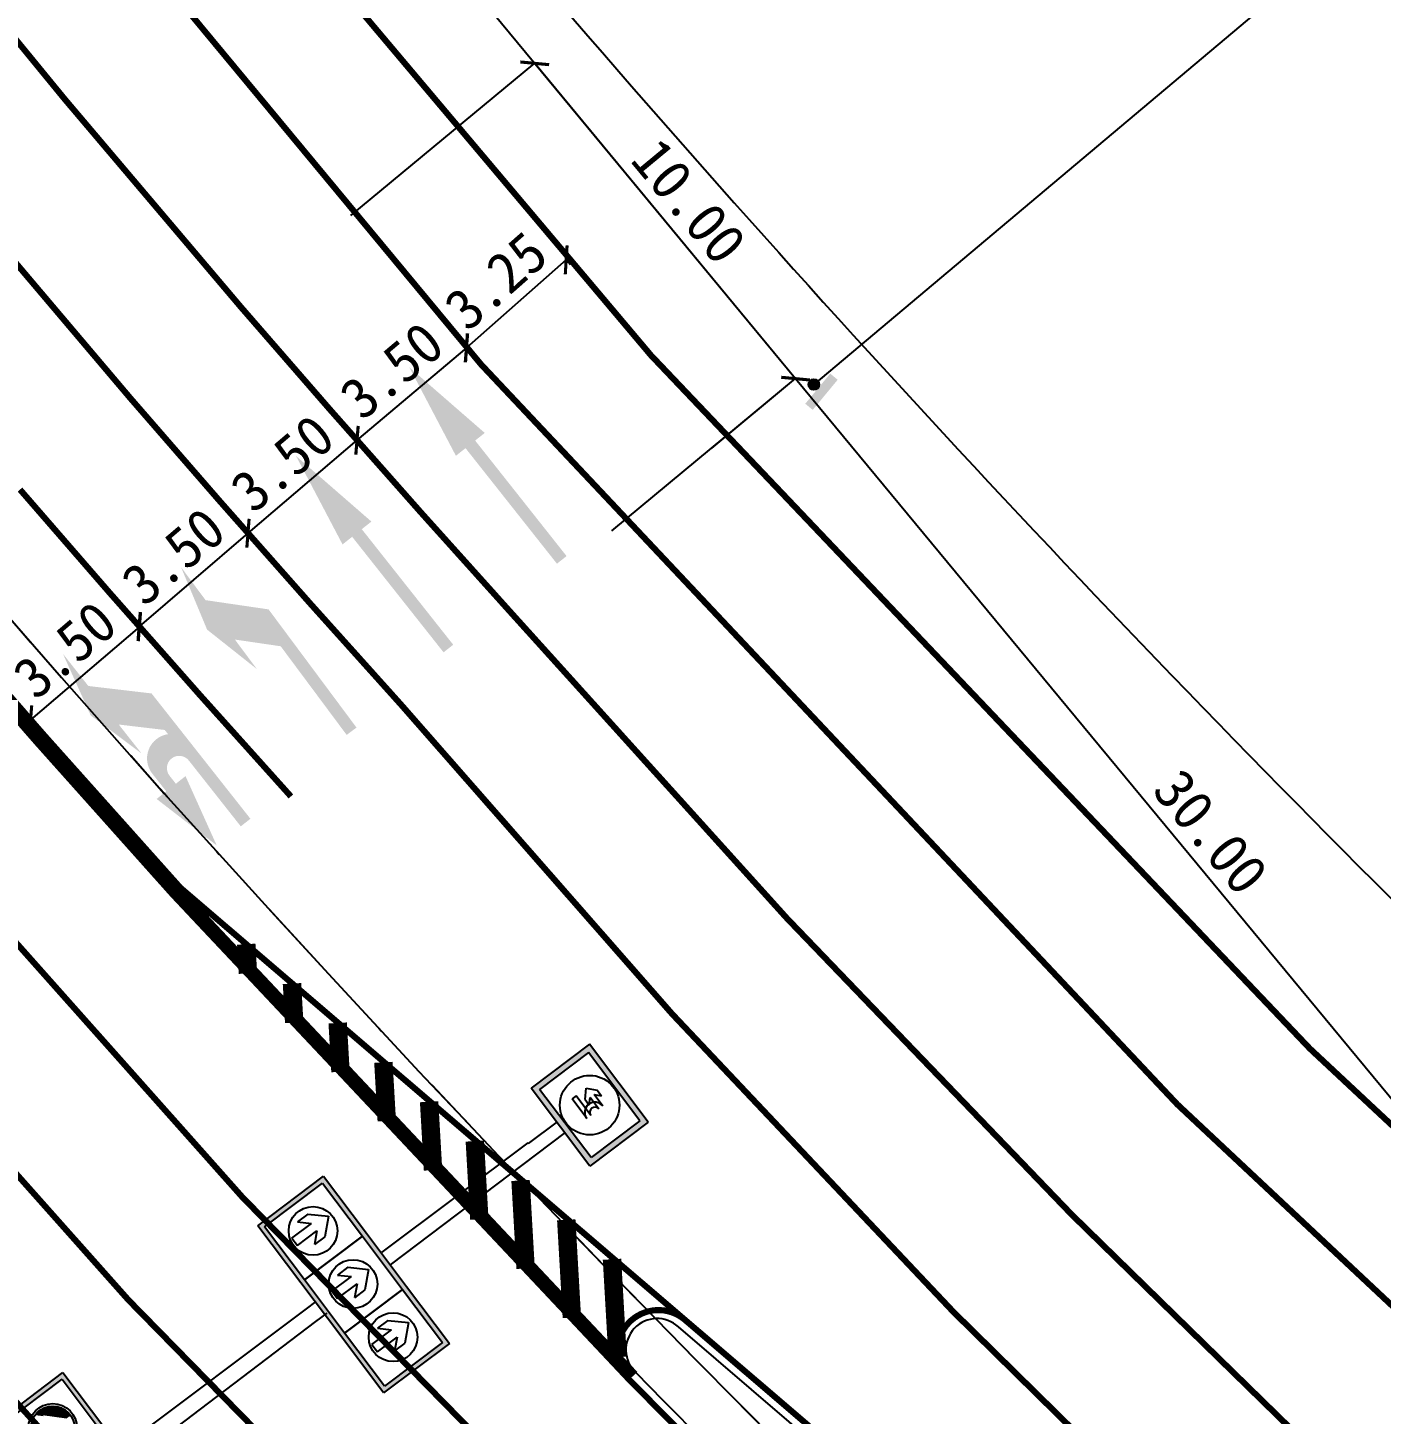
# Model space of a CAD drawing. Header units: millimetres. Extents: x 7233 to 195995, y 19522 to 226352.
# Drawn here: x 10286.27 to 10319.35, y 22365.09 to 22398.96 of the extents above; entities that cross this region are included whole.
import ezdxf

# ---------------------------------------------------------------- set-up
doc = ezdxf.new("R2010")
doc.units = ezdxf.units.MM
for name, pattern in [('ACAD_ISO10W100', [18, 12, -3, 0, -3]), ('DASHDOT', [25.399999999999995, 12.7, -6.349999999999998, 0, -6.349999999999998]), ('JTSS01', [6, 2, -4])]:
    doc.linetypes.add(name, pattern=pattern)
for name, color, linetype in [('@-交通信号', 7, 'Continuous'), ('@-监控设备', 7, 'Continuous'), ('@-设计标注', 7, 'Continuous'), ('@-道路红线', 1, 'Continuous'), ('@-隔离栏', 7, 'Continuous'), ('AXIS', 2, 'Continuous'), ('RD-中线', 1, 'DASHDOT')]:
    doc.layers.add(name, color=color, linetype=linetype)
doc.layers.add('@-道路标线', color=255, linetype='Continuous', lineweight=0)
doc.styles.add('--黑体', font='simhei.ttf')
doc.linetypes.add('FENCELINE1', pattern='A,6.349999999999998,-2.54,[133,ltypeshp.shx,S=2.54,R=0,X=-2.54,Y=0],-2.54,25.4', length=36.83)
doc.dimstyles.new('标志标注', dxfattribs={"dimtxt": 1, "dimasz": 0.5, "dimexe": 0, "dimexo": 0, "dimgap": 0.25, "dimtad": 1, "dimzin": 0, "dimdsep": 46, "dimtxsty": '--黑体', "dimblk": 'ARCHTICK', "dimcen": 0.09, "dimadec": 0, "dimazin": 0, "dimtfac": 1, "dimtix": 1, "dimtmove": 2, "dimatfit": 0, "dimfxl": 1, "dimtolj": 1, "dimtzin": 0, "dimarcsym": 0})

# ---------------------------------------------------------------- blocks, each defined once
blk = doc.blocks.new('_ArchTick')
at = {"color": 0, "linetype": 'ByBlock', "const_width": 0.15}
blk.add_lwpolyline([(-0.5, -0.5), (0.5, 0.5)], dxfattribs=at)
blk = doc.blocks.new('*D27')
at = {"layer": '@-设计标注', "color": 0, "lineweight": -2, "ltscale": 1.5, "transparency": 16777216}
for p, q in [((10299.42666183142, 22393.29308754361), (10296.98935317104, 22391.1431976641)), ((10299.53251080583, 22393.17308761967), (10299.42666183142, 22393.29308754361)), ((10297.09520214544, 22391.02319774016), (10296.98935317104, 22391.1431976641))]:
    blk.add_line(p, q, dxfattribs=at)
at = {"layer": 'Defpoints', "color": 0, "ltscale": 1.5, "transparency": 16777216}
for p in [(10299.53251080583, 22393.17308761967, 3.54891667e-08), (10296.98935317104, 22391.1431976641), (10297.09520214544, 22391.02319774016, 3.54891667e-08)]:
    blk.add_point(p, dxfattribs=at)
at = {"layer": '@-设计标注', "color": 0, "lineweight": -2, "ltscale": 1.5, "transparency": 16777216, "xscale": 0.5, "yscale": 0.5, "zscale": 0.5}
for p, rotation in [((10299.42666183142, 22393.29308754361), 41.41472167540104), ((10296.98935317104, 22391.1431976641), 221.4147216754011)]:
    blk.add_blockref('_ArchTick', p, dxfattribs=dict(at, rotation=rotation))
at = {"layer": '@-设计标注', "color": 0, "ltscale": 1.5, "transparency": 16777216, "insert": (10297.71187906749, 22392.78059844855), "char_height": 1, "attachment_point": 5, "rotation": 41.414721675401054, "style": '--黑体'}
blk.add_mtext('\\A1;3.25', dxfattribs=at)
blk = doc.blocks.new('*D28')
at = {"layer": '@-设计标注', "color": 0, "lineweight": -2, "ltscale": 1.5, "transparency": 16777216}
blk.add_line((10296.98935317104, 22391.1431976641), (10294.31458104672, 22388.88469639846), dxfattribs=at)
at = {"layer": 'Defpoints', "color": 0, "ltscale": 1.5, "transparency": 16777216}
for p in [(10296.98935317104, 22391.1431976641), (10294.31458104672, 22388.88469639846, 3.54891667e-08), (10294.31458104672, 22388.88469639846)]:
    blk.add_point(p, dxfattribs=at)
at = {"layer": '@-设计标注', "color": 0, "lineweight": -2, "ltscale": 1.5, "transparency": 16777216, "xscale": 0.5, "yscale": 0.5, "zscale": 0.5}
for p, rotation in [((10296.98935317104, 22391.1431976641), 40.1767930744281), ((10294.31458104672, 22388.88469639846), 220.1767930744281)]:
    blk.add_blockref('_ArchTick', p, dxfattribs=dict(at, rotation=rotation))
at = {"layer": '@-设计标注', "color": 0, "ltscale": 1.5, "transparency": 16777216, "insert": (10295.1644814787, 22390.59128253887), "char_height": 1, "attachment_point": 5, "rotation": 40.1767930744281, "style": '--黑体'}
blk.add_mtext('\\A1;3.50', dxfattribs=at)
blk = doc.blocks.new('*D29')
at = {"layer": '@-设计标注', "color": 0, "lineweight": -2, "ltscale": 1.5, "transparency": 16777216}
blk.add_line((10294.31458104673, 22388.88469639845), (10291.6501514466, 22386.61442372057), dxfattribs=at)
at = {"layer": 'Defpoints', "color": 0, "ltscale": 1.5, "transparency": 16777216}
for p in [(10294.31458104672, 22388.88469639846), (10291.65015144659, 22386.61442372057, 3.54891667e-08), (10291.6501514466, 22386.61442372057)]:
    blk.add_point(p, dxfattribs=at)
at = {"layer": '@-设计标注', "color": 0, "lineweight": -2, "ltscale": 1.5, "transparency": 16777216, "xscale": 0.5, "yscale": 0.5, "zscale": 0.5}
for p, rotation in [((10294.31458104673, 22388.88469639845), 40.43322318356384), ((10291.6501514466, 22386.61442372057), 220.4332231835639)]:
    blk.add_blockref('_ArchTick', p, dxfattribs=dict(at, rotation=rotation))
at = {"layer": '@-设计标注', "color": 0, "ltscale": 1.5, "transparency": 16777216, "insert": (10292.49230161365, 22388.32470802606), "char_height": 1, "attachment_point": 5, "rotation": 40.433223183563875, "style": '--黑体'}
blk.add_mtext('\\A1;3.50', dxfattribs=at)
blk = doc.blocks.new('*D30')
at = {"layer": '@-设计标注', "color": 0, "lineweight": -2, "ltscale": 1.5, "transparency": 16777216}
blk.add_line((10291.65015144659, 22386.61442372057), (10288.99008219027, 22384.33921148882), dxfattribs=at)
at = {"layer": 'Defpoints', "color": 0, "ltscale": 1.5, "transparency": 16777216}
for p in [(10291.65015144659, 22386.61442372057, 3.54891667e-08), (10288.99008219027, 22384.33921148882, 3.54891667e-08), (10288.99008219027, 22384.33921148882)]:
    blk.add_point(p, dxfattribs=at)
at = {"layer": '@-设计标注', "color": 0, "lineweight": -2, "ltscale": 1.5, "transparency": 16777216, "xscale": 0.5, "yscale": 0.5, "zscale": 0.5}
for p, rotation in [((10291.65015144659, 22386.61442372057), 40.54105496928773), ((10288.99008219027, 22384.33921148882), 220.5410549692877)]:
    blk.add_blockref('_ArchTick', p, dxfattribs=dict(at, rotation=rotation))
at = {"layer": '@-设计标注', "color": 0, "ltscale": 1.5, "transparency": 16777216, "insert": (10289.82897061415, 22386.05104224191), "char_height": 1, "attachment_point": 5, "rotation": 40.54105496928774, "style": '--黑体'}
blk.add_mtext('\\A1;3.50', dxfattribs=at)
blk = doc.blocks.new('*D31')
at = {"layer": '@-设计标注', "color": 0, "lineweight": -2, "ltscale": 1.5, "transparency": 16777216}
for p, q in [((10288.99795668299, 22384.33000500879), (10286.33789216766, 22382.0547968321)), ((10288.99008219027, 22384.33921148882), (10288.99795668299, 22384.33000500879)), ((10286.33001767495, 22382.06400331213), (10286.33789216766, 22382.0547968321))]:
    blk.add_line(p, q, dxfattribs=at)
at = {"layer": 'Defpoints', "color": 0, "ltscale": 1.5, "transparency": 16777216}
for p in [(10288.99008219027, 22384.33921148882), (10286.33001767495, 22382.06400331213), (10286.33789216766, 22382.0547968321)]:
    blk.add_point(p, dxfattribs=at)
at = {"layer": '@-设计标注', "color": 0, "lineweight": -2, "ltscale": 1.5, "transparency": 16777216, "xscale": 0.5, "yscale": 0.5, "zscale": 0.5}
for p, rotation in [((10288.99795668299, 22384.33000500879), 40.5410549692643), ((10286.33789216766, 22382.0547968321), 220.5410549692643)]:
    blk.add_blockref('_ArchTick', p, dxfattribs=dict(at, rotation=rotation))
at = {"layer": '@-设计标注', "color": 0, "ltscale": 1.5, "transparency": 16777216, "insert": (10287.17677822104, 22383.76662555766), "char_height": 1, "attachment_point": 5, "rotation": 40.54105496926434, "style": '--黑体'}
blk.add_mtext('\\A1;3.50', dxfattribs=at)
blk = doc.blocks.new('*D58')
at = {"layer": '@-设计标注', "color": 0, "lineweight": -2, "ltscale": 1.5, "transparency": 16777216}
for p, q in [((10283.85803052784, 22411.80802211237), (10285.90661649164, 22413.50331891631)), ((10285.90661649164, 22413.50331891631), (10305.03308086771, 22390.3910200157)), ((10302.98449490391, 22388.69572321176), (10305.03308086771, 22390.3910200157))]:
    blk.add_line(p, q, dxfattribs=at)
at = {"layer": 'Defpoints', "color": 0, "ltscale": 1.5, "transparency": 16777216}
for p in [(10283.85803052784, 22411.80802211237, 3.54891667e-08), (10305.03308086771, 22390.3910200157), (10302.98449490391, 22388.69572321176, 3.54891667e-08)]:
    blk.add_point(p, dxfattribs=at)
at = {"layer": '@-设计标注', "color": 0, "lineweight": -2, "ltscale": 1.5, "transparency": 16777216, "xscale": 0.5, "yscale": 0.5, "zscale": 0.5}
for p, rotation in [((10285.90661649164, 22413.50331891631), 129.6092825117406), ((10305.03308086771, 22390.3910200157), 309.6092825117407)]:
    blk.add_blockref('_ArchTick', p, dxfattribs=dict(at, rotation=rotation))
at = {"layer": '@-设计标注', "color": 0, "ltscale": 1.5, "transparency": 16777216, "insert": (10296.05198429805, 22402.42891281031), "char_height": 1, "attachment_point": 5, "rotation": 309.6092825117407, "style": '--黑体'}
blk.add_mtext('\\A1;30.00', dxfattribs=at)
blk = doc.blocks.new('*D59')
at = {"layer": '@-设计标注', "color": 0, "lineweight": -2, "ltscale": 1.5, "transparency": 16777216}
for p, q in [((10302.98449490391, 22388.69572321176), (10305.03308086771, 22390.3910200157)), ((10305.03308086771, 22390.3910200157), (10324.15954524379, 22367.27872111511)), ((10322.11095927999, 22365.58342431117), (10324.15954524379, 22367.27872111511))]:
    blk.add_line(p, q, dxfattribs=at)
at = {"layer": 'Defpoints', "color": 0, "ltscale": 1.5, "transparency": 16777216}
for p in [(10302.98449490391, 22388.69572321176), (10324.15954524379, 22367.27872111511), (10322.11095927999, 22365.58342431117, 3.54891667e-08)]:
    blk.add_point(p, dxfattribs=at)
at = {"layer": '@-设计标注', "color": 0, "lineweight": -2, "ltscale": 1.5, "transparency": 16777216, "xscale": 0.5, "yscale": 0.5, "zscale": 0.5}
for p, rotation in [((10305.03308086771, 22390.3910200157), 129.6092825117406), ((10324.15954524379, 22367.27872111511), 309.6092825117407)]:
    blk.add_blockref('_ArchTick', p, dxfattribs=dict(at, rotation=rotation))
at = {"layer": '@-设计标注', "color": 0, "ltscale": 1.5, "transparency": 16777216, "insert": (10315.17844867412, 22379.31661390971), "char_height": 1, "attachment_point": 5, "rotation": 309.6092825117406, "style": '--黑体'}
blk.add_mtext('\\A1;30.00', dxfattribs=at)
blk = doc.blocks.new('*D78')
at = {"layer": '@-设计标注', "color": 0, "lineweight": -2, "ltscale": 1.5, "transparency": 16777216}
for p, q in [((10294.16789458143, 22394.37969297084), (10298.65759274235, 22398.09511964924)), ((10298.65759274235, 22398.09511964924), (10305.03308086771, 22390.3910200157)), ((10300.54338270678, 22386.67559333731), (10305.03308086771, 22390.3910200157))]:
    blk.add_line(p, q, dxfattribs=at)
at = {"layer": 'Defpoints', "color": 0, "ltscale": 1.5, "transparency": 16777216}
for p in [(10294.16789458143, 22394.37969297084, 3.54891667e-08), (10305.03308086771, 22390.3910200157), (10300.54338270678, 22386.67559333731, 3.54891667e-08)]:
    blk.add_point(p, dxfattribs=at)
at = {"layer": '@-设计标注', "color": 0, "lineweight": -2, "ltscale": 1.5, "transparency": 16777216, "xscale": 0.5, "yscale": 0.5, "zscale": 0.5}
for p, rotation in [((10298.65759274235, 22398.09511964924), 129.6092825117442), ((10305.03308086771, 22390.3910200157), 309.6092825117441)]:
    blk.add_blockref('_ArchTick', p, dxfattribs=dict(at, rotation=rotation))
at = {"layer": '@-设计标注', "color": 0, "ltscale": 1.5, "transparency": 16777216, "insert": (10302.42747242341, 22394.72481317677), "char_height": 1, "attachment_point": 5, "rotation": 309.60928251174414, "style": '--黑体'}
blk.add_mtext('\\A1;10.00', dxfattribs=at)
blk = doc.blocks.new('A$C5A7E11EF')
for p, q in [((-2.91091453e-08, 0.9599999913624516), (0.4999999708908547, 1.499999991362442)), ((0.4999999708908547, 1.499999991362442), (0.9999999708908544, 0.9599999913624516)), ((-2.91091453e-08, 0.9599999913624516), (-2.91091453e-08, 0.4999999913624437)), ((-2.91091453e-08, 0.4999999913624437), (0.3349999708908342, 0.8617999913624029)), ((0.3349999708907774, -8.6375564e-09), (0.3349999708908342, 0.8617999913624029)), ((0.6649999708908183, 0.861799991362517), (0.9999999708908544, 0.4999999913624437)), ((0.6649999708908183, -8.6375564e-09), (0.6649999708908183, 0.8617999913624885)), ((0.9999999708908544, 0.9599999913624516), (0.9999999708908544, 0.4999999913624437)), ((0.3349999708908342, -8.6375564e-09), (0.6649999708908183, -8.6375564e-09))]:
    blk.add_line(p, q)
at = {"layer": 'Defpoints', "color": 0, "linetype": 'ByBlock'}
for p in [(-2.91091453e-08, 0.9599999913624516), (0.9999999708908544, 0.9599999913624516), (0.3349999708907774, -8.6375564e-09), (0.6649999708908183, -8.6375564e-09)]:
    blk.add_point(p, dxfattribs=at)
blk = doc.blocks.new('A$C57464AE3')
at = {"xscale": 40, "yscale": 40, "zscale": 40}
blk.add_blockref('A$C5A7E11EF', (1.4498746737e-06, 2.591264092e-07), dxfattribs=at)
blk = doc.blocks.new('A$C284C4AF0')
blk.add_blockref('A$C57464AE3', (0, 0))
blk = doc.blocks.new('A$C6DDB773E')
at = {"layer": '@-交通信号'}
h = blk.add_hatch(color=256, dxfattribs=at)
h.paths.add_polyline_path([(3049.573524667299, 6841.9090353769), (3049.573524667299, 6260.702657753211), (3049.573524667299, 5718.833862118991), (3049.573524667299, 5137.6274844953), (2378.692515239702, 5137.6274844953), (2378.692515239702, 5718.833862118991), (2378.692515239702, 6260.702657753211), (2378.692515239702, 6841.9090353769)])
h.paths.add_polyline_path([(3010.235942677828, 6802.571453387425), (3010.235942677828, 6260.702657753211), (3010.235942677828, 5718.833862118991), (3010.235942677828, 5176.965066484771), (2418.030097229174, 5176.965066484771), (2418.030097229174, 5718.833862118991), (2418.030097229174, 6260.702657753211), (2418.030097229174, 6802.571453387425)], flags=16)
h = blk.add_hatch(color=256, dxfattribs=at)
h.paths.add_polyline_path([(5706.744766512478, 6841.9090353769), (5706.744766512478, 6260.702657753211), (5706.744766512478, 5718.833862118991), (5706.744766512478, 5137.6274844953), (5035.863757084939, 5137.6274844953), (5035.863757084939, 5718.833862118991), (5035.863757084939, 6260.702657753211), (5035.863757084939, 6841.9090353769)])
h.paths.add_polyline_path([(5667.407184523006, 6802.571453387425), (5667.407184523006, 6260.702657753211), (5667.407184523006, 5718.833862118991), (5667.407184523006, 5176.965066484771), (5075.201339074411, 5176.965066484771), (5075.201339074411, 5718.833862118991), (5075.201339074411, 6260.702657753211), (5075.201339074411, 6802.571453387425)], flags=16)
h = blk.add_hatch(color=256, dxfattribs=at)
h.paths.add_polyline_path([(4.71303937957e-05, 6376.703222941461), (596.356948650151, 6376.703222941461), (596.356948650151, 5581.560687581792), (4.71303937957e-05, 5581.560687581792)])
h.paths.add_polyline_path([(49.6964555903687, 6327.006814481487), (546.6605401901761, 6327.006814481487), (546.6605401901761, 5631.257096041765), (49.6964555903687, 5631.257096041765)], flags=16)
for p, q in [((2378.692515239702, 6841.9090353769), (3049.573524667299, 6841.9090353769)), ((2378.692515239702, 6260.702657753211), (2378.692515239702, 6841.9090353769)), ((2418.030097229174, 6802.571453387425), (3010.235942677828, 6802.571453387425)), ((2418.030097229174, 6260.702657753211), (2418.030097229174, 6802.571453387425)), ((3010.235942677828, 6802.571453387425), (3010.235942677828, 6260.702657753211)), ((3049.573524667299, 6841.9090353769), (3049.573524667299, 6260.702657753211)), ((2378.692515239702, 5718.833862118991), (2378.692515239702, 6260.702657753211)), ((2418.030097229174, 5718.833862118991), (2418.030097229174, 6260.702657753211)), ((3010.235942677828, 6260.702657753211), (2418.030097229174, 6260.702657753211)), ((2418.030097229174, 6260.702657753211), (3010.235942677828, 6260.702657753211)), ((3010.235942677828, 6260.702657753211), (3010.235942677828, 5718.833862118991)), ((3049.573524667299, 6260.702657753211), (3049.573524667299, 5718.833862118991)), ((217.6782346671098, 6050.704342395649), (217.6782346671098, 5932.011726243072)), ((258.9282346671098, 6050.704342395649), (258.9282346671098, 5932.011726243072)), ((341.4282346671098, 6050.704342395649), (341.4282346671098, 5852.236726243049)), ((382.6782346671098, 6050.704342395649), (382.6782346671098, 5852.236726243049)), ((883.7580822265592, 6039.278419016949), (589.4985438758157, 6038.403090783338)), ((2377.104422670789, 6043.422899726196), (883.7580822265592, 6039.278419016949)), ((3140.217235509423, 6045.990665001969), (3025.249009851949, 6045.418556663019)), ((5047.064764006413, 6051.84189371171), (3140.217235509423, 6045.990665001969)), ((175.8032346671098, 5919.736726243049), (175.8032346671098, 5977.236726243049)), ((217.6782346671098, 5932.011726243072), (175.8032346671098, 5977.236726243049)), ((238.3032346671098, 5852.236726243049), (175.8032346671098, 5919.736726243049)), ((300.8032346671098, 5919.736726243049), (238.3032346671098, 5852.236726243049)), ((300.8032346671098, 5977.236726243049), (258.9282346671098, 5932.011726243072)), ((300.8032346671098, 5919.736726243049), (300.8032346671098, 5977.236726243049)), ((883.7580822265592, 5928.259852350457), (589.4985438758157, 5929.243029086939)), ((2370.086898049223, 5918.467753671751), (883.7580822265592, 5923.251897167763)), ((3140.217235509423, 5915.712640636455), (3038.809465706699, 5916.355237993687)), ((5048.202256559976, 5911.598752766644), (3140.217235509423, 5915.712640636455)), ((2378.692515239702, 5137.6274844953), (2378.692515239702, 5718.833862118991)), ((2418.030097229174, 5176.965066484771), (2418.030097229174, 5718.833862118991)), ((2418.030097229174, 5718.833862118991), (3010.235942677828, 5718.833862118991)), ((3010.235942677828, 5718.833862118991), (2418.030097229174, 5718.833862118991)), ((3010.235942677828, 5718.833862118991), (3010.235942677828, 5176.965066484771)), ((3049.573524667299, 5718.833862118991), (3049.573524667299, 5137.6274844953)), ((5035.863757084939, 5137.6274844953), (5035.863757084939, 5718.833862118991)), ((5075.201339074411, 5176.965066484771), (5075.201339074411, 5718.833862118991)), ((5372.073199648061, 5269.859404428309), (5195.222612569865, 5446.70999150649)), ((5367.525352984434, 5269.956882350685), (5195.320090492373, 5442.162144842789)), ((5362.853922578563, 5270.177944015159), (5195.541152156889, 5437.49071443695)), ((5358.047722713266, 5270.533775139047), (5195.896983280778, 5432.684514571693)), ((5353.093435108952, 5271.037694002109), (5196.40090214368, 5427.730226967309)), ((5347.974992664298, 5271.705767705411), (5197.068975846982, 5422.611784522683)), ((5373.62202011305, 5272.760952704587), (5198.124160846403, 5448.258811971493)), ((5373.62202011305, 5277.211321445952), (5202.57452958764, 5448.258811971493)), ((5373.62202011305, 5281.661690187278), (5207.024898329051, 5448.258811971493)), ((5373.62202011305, 5286.112058928644), (5211.475267070286, 5448.258811971493)), ((5373.62202011305, 5290.562427669968), (5215.925635811523, 5448.258811971493)), ((5373.62202011305, 5295.012796411334), (5220.376004552992, 5448.258811971493)), ((5373.62202011305, 5299.463165152658), (5224.826373294403, 5448.258811971493)), ((5373.62202011305, 5303.913533894025), (5229.276742035639, 5448.258811971493)), ((5373.62202011305, 5308.363902635349), (5233.727110777167, 5448.258811971493)), ((5342.672711575928, 5272.5576800524), (5197.920888193999, 5417.309503434328)), ((5337.162033209811, 5273.617989677281), (5198.981197818881, 5411.798825068079)), ((5331.411636478384, 5274.918017667385), (5200.281225809071, 5406.048428336653)), ((5325.380485700211, 5276.49879970416), (5201.862007845717, 5400.017277558509)), ((5319.012970894458, 5278.415945768633), (5203.779153910232, 5393.649762752713)), ((5312.230371098733, 5280.748176822948), (5206.111384964548, 5386.867162957075)), ((5304.914522851642, 5283.613656328671), (5208.9768644704, 5379.551314709999)), ((5296.872667625779, 5287.205142813211), (5212.568350954854, 5371.509459484194)), ((5287.747238907265, 5291.880202790344), (5217.243410932073, 5362.384030765678)), ((5276.702838789555, 5298.474234166759), (5223.837442308315, 5351.339630647942)), ((5260.077193783713, 5310.649510431104), (5236.012718572689, 5334.713985642185)), ((5415.941934067697, 5274.944726163536), (5373.62202011305, 5317.264640118039)), ((5412.333146050571, 5274.103145439411), (5373.62202011305, 5312.814271376716)), ((5408.658980068052, 5273.326942680316), (5373.62202011305, 5308.363902635349)), ((5404.916689449922, 5272.618864557211), (5373.62202011305, 5303.913533894025)), ((5401.103230858163, 5271.981954407689), (5373.62202011305, 5299.463165152658)), ((5397.215220638085, 5271.4195958864), (5373.62202011305, 5295.012796411334)), ((5393.248882279905, 5270.935565503125), (5373.62202011305, 5290.562427669968)), ((5389.199982680787, 5270.534096361036), (5373.62202011305, 5286.112058928644)), ((5385.063754141505, 5270.219956159039), (5373.62202011305, 5281.661690187278)), ((5380.834797992604, 5269.998543566457), (5373.62202011305, 5277.211321445952)), ((3049.573524667299, 5137.6274844953), (2378.692515239702, 5137.6274844953)), ((3010.235942677828, 5176.965066484771), (2418.030097229174, 5176.965066484771)), ((5706.744766512478, 5137.6274844953), (5035.863757084939, 5137.6274844953)), ((5667.407184523006, 5176.965066484771), (5075.201339074411, 5176.965066484771))]:
    blk.add_line(p, q, dxfattribs=at)
at = {"layer": '@-交通信号', "color": 7}
for p, q in [((4.71303937957e-05, 6376.703222941461), (4.71303937957e-05, 5581.560687581792)), ((4.71303937957e-05, 6376.703222941461), (596.356948650151, 6376.703222941461)), ((49.6964555903687, 6327.006814481472), (49.6964555903687, 5631.257096041765)), ((49.6964555903687, 6327.006814481487), (546.6605401901761, 6327.006814481487)), ((546.6605401901761, 6327.006814481487), (546.6605401901761, 5631.257096041765)), ((596.356948650151, 6376.703222941461), (596.356948650151, 5581.560687581792)), ((596.356948650151, 5978.026536306353), (595.2515296948258, 5979.131955261662)), ((341.4282346671098, 5852.236726243049), (382.6782346671098, 5852.236726243049)), ((4.71303937957e-05, 5581.560687581792), (596.356948650151, 5581.560687581792)), ((49.6964555903687, 5631.257096041765), (546.6605401901761, 5631.257096041765))]:
    blk.add_line(p, q, dxfattribs=at)
at = {"layer": '@-交通信号'}
for centre, radius in [((2714.652432889562, 6525.068701972254), 198.2290340651687), ((2714.652432889562, 5983.199906338034), 198.2290340651687), ((5373.62202011305, 5448.258811971493), 198.2290340651687), ((2714.652432889562, 5441.331110703817), 198.2290340651687), ((5373.62202011305, 5448.258811971493), 178.4061306586518)]:
    blk.add_circle(centre, radius, dxfattribs=at)
at = {"layer": '@-交通信号', "color": 7}
blk.add_circle((298.1784978902433, 5979.131955261633), 242.1889796194, dxfattribs=at)
at = {"layer": '@-交通信号'}
for radius in [82.49999999999545, 41.24999999999771]:
    blk.add_arc((300.1782346671098, 6050.704342395649), radius, 0, 180, dxfattribs=at)
at = {"layer": '@-交通信号', "xscale": 5.759999999951104, "yscale": 5.759999999951104, "zscale": 5.759999999951104, "rotation": 90}
for p in [(2887.29083295993, 6390.962045669613), (2887.29083295993, 5849.093250035396), (2887.29083295993, 5307.224454401176)]:
    blk.add_blockref('A$C284C4AF0', p, dxfattribs=at)
blk = doc.blocks.new('A$C25111850')
at = {"layer": '@-监控设备', "linetype": 'ByBlock', "lineweight": -3}
for points in [[(0.5495953389327042, 0.951427386753494), (0.3147236301447265, 0.9744768997188656), (0.2213535535265692, 0.0230472762486898), (0.4562252622563392, -2.2367166821e-06)], [(0.2649161315554347, 0.5300081318273442, 1), (2.634778286880746e-06, 0.5300081318273442, 1)]]:
    blk.add_hatch(color=14, dxfattribs=at).paths.add_polyline_path(points)
at = {"layer": '@-监控设备', "color": 14}
blk.add_circle((0.1324593831668608, 0.5300081318273442), 0.1324567483885739, dxfattribs=at)

msp = doc.modelspace()

# ---------------------------------------------------------------- hatches: boundary and pattern name
at = {"layer": '@-道路标线', "linetype": 'Continuous'}
for points in [[(10299.31843358803, 22385.962712262), (10299.43605314772, 22386.05580167301), (10297.20190707127, 22388.87867099277), (10297.43714617626, 22389.0648498418), (10295.5948567816, 22390.66749447291), (10296.73142884587, 22388.50631331599), (10296.96666795523, 22388.69249216034), (10299.20081403294, 22385.86962284306)], [(10296.54789332645, 22383.79750704378), (10296.66551288614, 22383.89059645479), (10294.43136680968, 22386.71346577455), (10294.66660591468, 22386.89964462358), (10292.82431652002, 22388.50228925469), (10293.96088858429, 22386.34110809777), (10294.19612769365, 22386.52728694212), (10296.43027377136, 22383.70441762485)], [(10291.59216068932, 22379.54557285785), (10291.70991461145, 22379.63849225087), (10289.29401016983, 22382.70009405379), (10287.7490725045, 22382.88221382167), (10287.12960982447, 22383.66723992863), (10287.80673965771, 22382.16341310034), (10289.04994412824, 22381.23365900738), (10288.49242772524, 22381.94018248784), (10289.61601874022, 22381.80773176892), (10289.69678723275, 22381.70537632584, 0.577350269189626), (10289.31214598909, 22380.73994838369), (10289.65285045999, 22380.30818402804), (10289.41734263017, 22380.1223452155), (10290.8856371971, 22378.98805644053), (10290.12386612836, 22380.67986163067), (10289.88835829702, 22380.49402282639), (10289.73349262754, 22380.69027935214, -1), (10290.20450828618, 22381.06195696634), (10291.474406788, 22379.45265343576)]]:
    msp.add_hatch(color=7, dxfattribs=at).paths.add_polyline_path(points)
at = {"layer": '@-道路标线', "linetype": 'Continuous', "extrusion": (1.199134166000863e-16, 7.497181149801663e-17, -1)}
msp.add_hatch(color=7, dxfattribs=at).paths.add_polyline_path([(-10294.18238023988, 22381.77632542819), (-10294.0620508711, 22381.68676626599), (-10292.44998622709, 22383.85269508466), (-10291.33058076194, 22384.01680298326), (-10291.86793564759, 22383.29482671112), (-10290.65146583239, 22384.25929611002), (-10290.01704660907, 22385.78163386981), (-10290.614107585, 22384.97943801529), (-10292.15329010658, 22384.75378964545), (-10294.30270962353, 22381.86588456581)])

# ---------------------------------------------------------------- linework, layer by layer
at = {"layer": '@-监控设备', "flags": 128}
msp.add_lwpolyline([(10329.21790615246, 22410.20932984872), (10305.47969634198, 22390.24802460329)], dxfattribs=at)
at = {"layer": '@-道路标线', "color": 7, "linetype": 'Continuous', "const_width": 0.15, "elevation": 3.54891667e-08, "flags": 128}
for points in [[(10281.49347205693, 22409.85124388128, 0.04703742160128941), (10332.47786799017, 22355.6809338309), (10397.16063708114, 22293.04815720979)], [(10286.42677678186, 22408.83292085203, 0.0446433419753076), (10334.68295554184, 22358.06967893866), (10399.42143787491, 22295.3829547965)], [(10278.79581722707, 22407.61881346732, 0.01251202399076667), (10291.47309982772, 22392.14527766812, 0.01251202399076667)], [(10276.09818358854, 22405.38640059013, 0.01240131074513929), (10288.77393586295, 22389.91595010741, 0.01240131074513929)], [(10325.68037282214, 22326.77256651132), (10315.24038239586, 22336.88268333068, -0.03443432153413421), (10274.4744491765, 22378.17045227698, -0.03443432153413421)], [(10323.41945647283, 22324.4378808234), (10313.03357266157, 22334.49560064082, -0.03438979311405204), (10272.01019072048, 22376.05150672272)], [(10300.96603066576, 22365.93494225691, -0.957019851034606), (10302.33085823706, 22367.3942351817), (10313.12848565172, 22358.15002434524)], [(10300.96603066576, 22365.93494225691, 0.008407506225199934), (10310.78867423732, 22356.23596212678)]]:
    msp.add_lwpolyline(points, format="xyb", dxfattribs=at)
at = {"layer": '@-道路标线', "color": 7, "linetype": 'JTSS01', "const_width": 0.15, "elevation": 3.54891667e-08, "flags": 128}
for points in [[(10330.89787208978, 22332.16030271423), (10320.33221855335, 22342.39211205166, -0.03640659338131601), (10278.15494594984, 22385.41121109008), (10267.7116243103, 22398.4461464872)], [(10328.28912245596, 22329.46643461278), (10317.78644147345, 22339.63726114748, -0.03638455792509046), (10275.26028034041, 22383.02667439329), (10264.82222388942, 22396.05503799315)], [(10286.07961944069, 22387.68101516502, 0.006147176887999859), (10292.69943713105, 22380.18437641997)]]:
    msp.add_lwpolyline(points, format="xyb", dxfattribs=at)
at = {"layer": '@-道路标线', "color": 7, "linetype": 'JTSS01', "elevation": 3.54891667e-08, "flags": 128}
for points in [[(10291.47309982772, 22392.14527766812, 0.15, 0.15, 0.006255382917017334), (10298.0977070821, 22384.65168702179, 0.15, 0.15, 0.02346710138762111), (10318.94789048839, 22362.965842961, 0, 0, 0)], [(10288.77393586295, 22389.91595010741, 0.15, 0.15, 0.006203107197680144), (10295.39854863587, 22382.41801229782, 0.15, 0.15, 0.02770027333578536), (10316.03799407035, 22360.55777310966, 0, 0, 0)]]:
    msp.add_lwpolyline(points, format="xyseb", dxfattribs=at)
at = {"layer": '@-道路标线', "color": 30, "linetype": 'Continuous', "ltscale": 0.08, "elevation": 3.54891667e-08, "flags": 128}
msp.add_lwpolyline([(10279.94890309974, 22389.10049236243, 0.15, 0.15, 0.009137847966185123), (10289.80758267111, 22377.7912370985, 0.15, 0.15, 0), (10300.96603066576, 22365.93494225691, 0, 0, 0)], format="xyseb", dxfattribs=at)
at = {"layer": '@-道路标线', "color": 30, "linetype": 'Continuous', "ltscale": 0.08, "const_width": 0.15, "elevation": 3.54891667e-08, "flags": 128}
msp.add_lwpolyline([(10280.14090434248, 22389.26060589043, 0.009143995683182008), (10290.00037136386, 22377.95077839206)], format="xyb", dxfattribs=at)
msp.add_lwpolyline([(10290.00037136386, 22377.95077839206), (10302.33085823706, 22367.3942351817)], dxfattribs=at)
at = {"layer": '@-道路标线', "color": 30, "const_width": 0.4499999999999998, "elevation": 3.548916538420599e-08}
for points in [[(10291.64936446856, 22375.86017585829), (10291.60841350688, 22376.57407960138)], [(10292.78025685165, 22374.65868411048), (10292.72558331855, 22375.61181526614)], [(10293.91114923287, 22373.45719236273), (10293.84275313248, 22374.6495509302)], [(10295.04204161597, 22372.25570061503), (10294.95992294645, 22373.6872865946)], [(10296.17293399671, 22371.0542088671), (10296.07709276088, 22372.72502225885)], [(10297.30382638027, 22369.85271711935), (10297.19426257302, 22371.76275792368)], [(10298.43471876195, 22368.65122537145), (10298.31143238932, 22370.80049358797)], [(10299.56561114459, 22367.44973362379), (10299.42860220141, 22369.83822925233)], [(10300.68278095668, 22366.48746928816), (10300.5457720135, 22368.8759649167)]]:
    msp.add_lwpolyline(points, dxfattribs=at)
at = {"layer": '@-道路红线', "elevation": 3.54891667e-08}
for points in [[(10289.55993298185, 22411.31955154969, 0.04470477607528933), (10337.3965920509, 22361.00998025763)], [(10289.55993298185, 22411.31955154969, 0.04470477607529517), (10337.3965920509, 22361.00998025762)], [(10266.80332055085, 22375.99184147654, 0.0362900932795394), (10310.31721578033, 22331.55792712352, 0.0362900932795394)], [(10266.80332055086, 22375.99184147656, 0.0362900932795394), (10310.31721578033, 22331.55792712354, 0.0362900932795394)]]:
    msp.add_lwpolyline(points, format="xyb", dxfattribs=at)
at = {"layer": '@-隔离栏', "color": 4, "linetype": 'FENCELINE1', "ltscale": 0.1, "const_width": 0.2999999999999997, "elevation": 3.54891667e-08, "flags": 128}
msp.add_lwpolyline([(10280.04461274357, 22389.18089549718, 0.009137092817348385), (10289.8994588746, 22377.87600324737), (10301.05705726548, 22366.02061114358)], format="xyb", dxfattribs=at)
at = {"layer": 'AXIS', "color": 5, "linetype": 'ACAD_ISO10W100', "ltscale": 0.6}
for centre, radius, start in [((10594.25937343062, 22653.14438689586, 3.54891667e-08), 408.9999999999966, 192.6662331165569), ((10594.25937343065, 22653.14438689586, 3.54891667e-08), 409.0000000000257, 199.4804699455849)]:
    msp.add_arc(centre, radius, start, 228.6211008724932, dxfattribs=at)
at = {"layer": 'RD-中线', "color": 3, "linetype": 'Continuous', "elevation": 3.54891667e-08}
msp.add_lwpolyline([(10312.93453195342, 22357.9895189573), (10302.16895803138, 22367.22112919407)], dxfattribs=at)
at = {"layer": 'RD-中线', "color": 3, "linetype": 'Continuous'}
for centre, radius, start, end in [((10301.64844445141, 22366.66458871931, 3.54891667e-08), 0.7620181670857721, 46.91579956151801, 226.915799561518), ((10589.98463235081, 22648.89491087888, 1.562595201223843e-06), 404.2358267992904, 224.3916434983953, 228.6775860391813)]:
    msp.add_arc(centre, radius, start, end, dxfattribs=at)

# ---------------------------------------------------------------- block references
at = {"layer": '@-交通信号', "xscale": 0.002999999495173899, "yscale": 0.003000000170603999, "zscale": 0.0030000000000427, "rotation": 216.9832438959461}
msp.add_blockref('A$C6DDB773E', (10289.92542933237, 22387.50864340375), dxfattribs=at)
at = {"layer": '@-监控设备', "rotation": 325.9756469892235}
msp.add_blockref('A$C25111850', (10305.07335051463, 22389.88287097137), dxfattribs=at)

# ---------------------------------------------------------------- dimensions: what is measured, and where the dimension line sits
at = {"layer": '@-设计标注', "ltscale": 1.5}
for p1, p2, distance, picture, middle in [((10283.85803052784, 22411.80802211236, 3.54891667e-08), (10302.98449490391, 22388.69572321176, 3.54891667e-08), 2.6590855015448525, '*D58', (10296.05198429805, 22402.42891281031)), ((10294.16789458143, 22394.37969297084, 3.54891667e-08), (10300.54338270678, 22386.67559333731, 3.54891667e-08), 5.8276740625011545, '*D78', (10302.42747242341, 22394.72481317677)), ((10299.53251080582, 22393.17308761967, 3.54891667e-08), (10297.09520214544, 22391.02319774016, 3.54891667e-08), -0.1600124592864381, '*D27', (10297.71187906749, 22392.78059844855)), ((10296.98935317104, 22391.1431976641), (10294.31458104672, 22388.88469639846, 3.54891667e-08), 0, '*D28', (10295.1644814787, 22390.59128253887)), ((10302.98449490391, 22388.69572321176), (10322.11095927999, 22365.58342431116, 3.54891667e-08), 2.659085501553212, '*D59', (10315.17844867412, 22379.31661390971)), ((10294.31458104672, 22388.88469639846), (10291.65015144659, 22386.61442372057, 3.54891667e-08), 5.898734791773587e-12, '*D29', (10292.49230161365, 22388.32470802606)), ((10291.65015144659, 22386.61442372057, 3.54891667e-08), (10288.99008219027, 22384.33921148881, 3.54891667e-08), -8.293705105059954e-12, '*D30', (10289.82897061415, 22386.05104224191)), ((10288.99008219027, 22384.33921148882), (10286.33001767495, 22382.06400331214), 0.01211473937666397, '*D31', (10287.17677822104, 22383.76662555766))]:
    dim = msp.add_aligned_dim(p1=p1, p2=p2, distance=distance, dimstyle='标志标注', dxfattribs=at)
    dim.commit()
    dim.dimension.update_dxf_attribs({"geometry": picture, "text_midpoint": middle})

doc.saveas('drawing.dxf')
